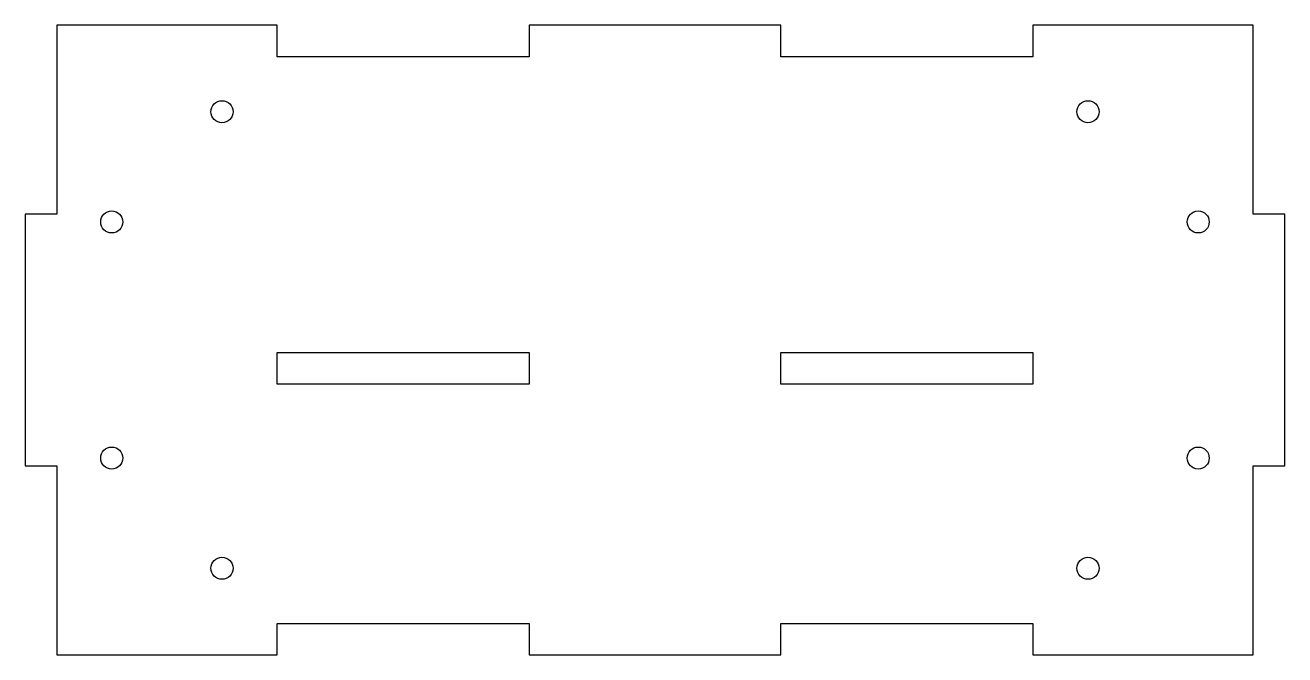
# Model space of a CAD drawing. Header units: millimetres. Extents: x -195 to 5, y -100 to 0.
import ezdxf

# ---------------------------------------------------------------- set-up
doc = ezdxf.new("R2010")
doc.units = ezdxf.units.MM
doc.layers.get('0').update_dxf_attribs({"linetype": 'CONTINUOUS'})

msp = doc.modelspace()

# ---------------------------------------------------------------- linework, layer by layer
for points in [[(-195.44, -30), (-195.44, -70), (-190.44, -70), (-190.44, -100), (-155.44, -100), (-155.44, -95), (-115.44, -95), (-115.44, -100), (-75.44, -100), (-75.44, -95), (-35.44, -95), (-35.44, -100), (-0.44, -100), (-0.44, -70), (4.56, -70), (4.56, -30), (-0.44, -30), (-0.44, 0), (-35.44, 0), (-35.44, -5), (-75.44, -5), (-75.44, 0), (-115.44, 0), (-115.44, -5), (-155.44, -5), (-155.44, 0), (-190.44, 0), (-190.44, -30)], [(-115.44, -52), (-115.44, -57), (-155.44, -57), (-155.44, -52)], [(-35.44, -57), (-75.44, -57), (-75.44, -52), (-35.44, -52)]]:
    msp.add_lwpolyline(points, close=True)
for centre in [(-164.19, -13.75), (-26.69, -13.75), (-181.69, -31.25), (-9.19, -31.25), (-181.69, -68.75), (-9.19, -68.75), (-164.19, -86.25), (-26.69, -86.25)]:
    msp.add_circle(centre, 1.75)

doc.saveas('drawing.dxf')
